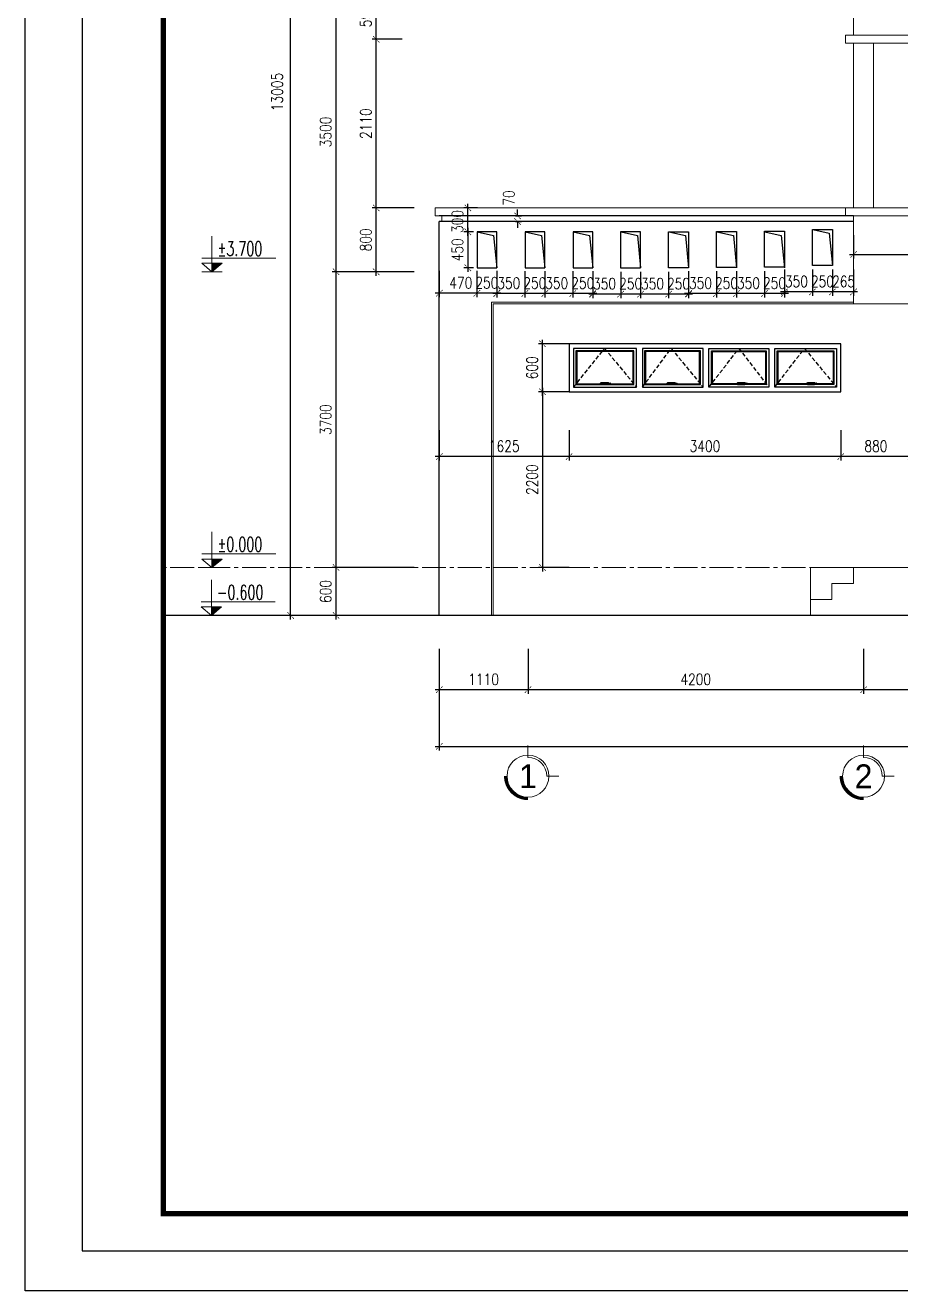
# Model space of a CAD drawing. Header units: millimetres. Extents: x -34806 to 662668, y 63228 to 99452.
# Drawn here: x 518113 to 529070, y 68042 to 83877 of the extents above; entities that cross this region are included whole.
import ezdxf
from ezdxf.enums import TextEntityAlignment as Align

# ---------------------------------------------------------------- set-up
doc = ezdxf.new("R2010")
doc.units = ezdxf.units.MM
doc.header["$LTSCALE"] = 200
doc.header["$MEASUREMENT"] = 0
doc.header["$PDMODE"] = 3
doc.header["$PDSIZE"] = 50
doc.linetypes.add('CENTER2', pattern=[1.125, 0.75, -0.125, 0.125, -0.125])
doc.linetypes.add('HIDDEN', pattern=[0.375, 0.25, -0.125])
doc.layers.get('0').update_dxf_attribs({"color": 95, "linetype": 'CONTINUOUS'})
doc.layers.get('DEFPOINTS').update_dxf_attribs({"linetype": 'CONTINUOUS'})
for name, color, linetype in [('COT', 2, 'CONTINUOUS'), ('DIM', 1, 'CONTINUOUS'), ('KHUNGTEN', 7, 'CONTINUOUS'), ('TEXT', 7, 'CONTINUOUS'), ('TPTA-Virtural', 253, 'CONTINUOUS'), ('wood', 254, 'CONTINUOUS')]:
    doc.layers.add(name, color=color, linetype=linetype)
for name, color, linetype, lineweight in [('hacth', 251, 'CONTINUOUS', 13), ('hatch', 251, 'CONTINUOUS', 5), ('thay', 7, 'CONTINUOUS', 18), ('tim', 254, 'CENTER2', 9)]:
    doc.layers.add(name, color=color, linetype=linetype, lineweight=lineweight)
doc.styles.add('Arial N  iso', font='VNARIALN.ttf')
doc.styles.add('dam', font='VHAVANB.ttf', dxfattribs={"width": 0.9, "height": 450})
doc.styles.add('RomanS', font='romans.shx', dxfattribs={"width": 0.8})
doc.styles.add('Scale', font='vnsimli.shx', dxfattribs={"width": 0.65, "bigfont": 'bigfont.shx'})
doc.dimstyles.new('D1', dxfattribs={"dimtxt": 140, "dimasz": 80, "dimexe": 50, "dimexo": 0, "dimgap": 60, "dimtad": 1, "dimdec": 0, "dimzin": 0, "dimdsep": 46, "dimtxsty": 'RomanS', "dimblk1": 'ARCHTICK', "dimblk2": 'ARCHTICK', "dimsah": 1, "dimcen": 100, "dimdle": 50, "dimclrt": 7, "dimadec": 0, "dimazin": 0, "dimtfac": 0.005, "dimtdec": 0, "dimtix": 1, "dimtofl": 0, "dimtmove": 2, "dimatfit": 3, "dimldrblk": 'ARCHTICK', "dimfxl": 1, "dimtvp": 0.8, "dimtolj": 1, "dimtzin": 0, "dimarcsym": 0})

# ---------------------------------------------------------------- blocks, each defined once
blk = doc.blocks.new('_ArchTick')
at = {"layer": 'DIM', "color": 150}
blk.add_lwpolyline([(0.5, 0.5, 0.133, 0, 0), (0, 0, 0, 0.133, 0), (-0.5, -0.5, 0.133, 0.133, 0)], format="xyseb", dxfattribs=at)
blk = doc.blocks.new('*D820')
at = {"layer": 'DEFPOINTS', "color": 0}
for p in [(523295, 76073), (546515, 76073), (546515, 74854)]:
    blk.add_point(p, dxfattribs=at)
at = {"layer": 'DIM', "color": 0, "lineweight": -2}
for p, q in [((523295, 76073), (523295, 74804)), ((546515, 76073), (546515, 74804)), ((523245, 74854), (546565, 74854))]:
    blk.add_line(p, q, dxfattribs=at)
at = {"layer": 'DIM', "color": 0, "lineweight": -2, "xscale": 80, "yscale": 80, "zscale": 80, "rotation": 180}
blk.add_blockref('_ArchTick', (523295, 74854), dxfattribs=at)
at = {"layer": 'DIM', "color": 0, "lineweight": -2, "xscale": 80, "yscale": 80, "zscale": 80}
blk.add_blockref('_ArchTick', (546515, 74854), dxfattribs=at)
at = {"layer": 'DIM', "color": 7, "insert": (534905, 74984), "char_height": 140, "attachment_point": 5, "style": 'RomanS'}
blk.add_mtext('\\A1;23220', dxfattribs=at)
blk = doc.blocks.new('*D825')
at = {"layer": 'DEFPOINTS', "color": 0}
for p in [(528605, 76073), (530405, 76073), (528605, 75563)]:
    blk.add_point(p, dxfattribs=at)
at = {"layer": 'DIM', "color": 0, "lineweight": -2}
for p, q in [((528605, 76073), (528605, 75513)), ((530405, 76073), (530405, 75513)), ((530455, 75563), (528555, 75563))]:
    blk.add_line(p, q, dxfattribs=at)
at = {"layer": 'DIM', "color": 0, "lineweight": -2, "xscale": 80, "yscale": 80, "zscale": 80, "rotation": 180}
blk.add_blockref('_ArchTick', (528605, 75563), dxfattribs=at)
at = {"layer": 'DIM', "color": 0, "lineweight": -2, "xscale": 80, "yscale": 80, "zscale": 80}
blk.add_blockref('_ArchTick', (530405, 75563), dxfattribs=at)
at = {"layer": 'DIM', "color": 7, "insert": (529505, 75693), "char_height": 140, "attachment_point": 5, "style": 'RomanS'}
blk.add_mtext('\\A1;1800', dxfattribs=at)
blk = doc.blocks.new('*D826')
at = {"layer": 'DEFPOINTS', "color": 0}
for p in [(524405, 76073), (528605, 76073), (524405, 75563)]:
    blk.add_point(p, dxfattribs=at)
at = {"layer": 'DIM', "color": 0, "lineweight": -2}
for p, q in [((524405, 76073), (524405, 75513)), ((528605, 76073), (528605, 75513)), ((528655, 75563), (524355, 75563))]:
    blk.add_line(p, q, dxfattribs=at)
at = {"layer": 'DIM', "color": 0, "lineweight": -2, "xscale": 80, "yscale": 80, "zscale": 80, "rotation": 180}
blk.add_blockref('_ArchTick', (524405, 75563), dxfattribs=at)
at = {"layer": 'DIM', "color": 0, "lineweight": -2, "xscale": 80, "yscale": 80, "zscale": 80}
blk.add_blockref('_ArchTick', (528605, 75563), dxfattribs=at)
at = {"layer": 'DIM', "color": 7, "insert": (526505, 75693), "char_height": 140, "attachment_point": 5, "style": 'RomanS'}
blk.add_mtext('\\A1;4200', dxfattribs=at)
blk = doc.blocks.new('*D827')
at = {"layer": 'DEFPOINTS', "color": 0}
for p in [(523295, 76073), (524405, 76073), (523295, 75563)]:
    blk.add_point(p, dxfattribs=at)
at = {"layer": 'DIM', "color": 0, "lineweight": -2}
for p, q in [((523295, 76073), (523295, 75513)), ((524405, 76073), (524405, 75513)), ((524455, 75563), (523245, 75563))]:
    blk.add_line(p, q, dxfattribs=at)
at = {"layer": 'DIM', "color": 0, "lineweight": -2, "xscale": 80, "yscale": 80, "zscale": 80, "rotation": 180}
blk.add_blockref('_ArchTick', (523295, 75563), dxfattribs=at)
at = {"layer": 'DIM', "color": 0, "lineweight": -2, "xscale": 80, "yscale": 80, "zscale": 80}
blk.add_blockref('_ArchTick', (524405, 75563), dxfattribs=at)
at = {"layer": 'DIM', "color": 7, "insert": (523850, 75693), "char_height": 140, "attachment_point": 5, "style": 'RomanS'}
blk.add_mtext('\\A1;1110', dxfattribs=at)
blk = doc.blocks.new('tr')
at = {"layer": 'thay', "ltscale": 600}
for p, q in [((0, -200), (0, 0)), ((313, -513), (513, -513))]:
    blk.add_line(p, q, dxfattribs=at)
at = {"layer": 'thay', "color": 150, "ltscale": 600, "const_width": 50}
blk.add_lwpolyline([(-375, -513, 0.414214), (0, -888, 0.414214)], format="xyb", dxfattribs=at)
at = {"layer": 'thay', "ltscale": 600}
blk.add_circle((0, -513), 350, dxfattribs=at)
blk.add_arc((0, -513), 313, 0, 90, dxfattribs=at)
blk = doc.blocks.new('*D830')
at = {"layer": 'DEFPOINTS', "color": 0}
for p in [(521434, 89498), (522829, 89498), (522981, 76492)]:
    blk.add_point(p, dxfattribs=at)
at = {"layer": 'DIM', "color": 0, "lineweight": -2}
for p, q in [((522829, 89498), (521384, 89498)), ((521434, 76442), (521434, 89548)), ((522981, 76492), (521384, 76492))]:
    blk.add_line(p, q, dxfattribs=at)
at = {"layer": 'DIM', "color": 0, "lineweight": -2, "xscale": 80, "yscale": 80, "zscale": 80}
for p, rotation in [((521434, 89498), 90), ((521434, 76492), 270)]:
    blk.add_blockref('_ArchTick', p, dxfattribs=dict(at, rotation=rotation))
at = {"layer": 'DIM', "color": 7, "insert": (521266, 83042), "char_height": 140, "attachment_point": 5, "rotation": 90, "style": 'RomanS'}
blk.add_mtext('\\A1;13005', dxfattribs=at)
blk = doc.blocks.new('*D831')
at = {"layer": 'DEFPOINTS', "color": 0}
for p in [(522003, 77092), (522829, 77092), (522829, 76492)]:
    blk.add_point(p, dxfattribs=at)
at = {"layer": 'DIM', "color": 0, "lineweight": -2}
for p, q in [((522003, 76442), (522003, 77142)), ((522829, 77092), (521953, 77092)), ((522829, 76492), (521953, 76492))]:
    blk.add_line(p, q, dxfattribs=at)
at = {"layer": 'DIM', "color": 0, "lineweight": -2, "xscale": 80, "yscale": 80, "zscale": 80}
for p, rotation in [((522003, 77092), 90), ((522003, 76492), 270)]:
    blk.add_blockref('_ArchTick', p, dxfattribs=dict(at, rotation=rotation))
at = {"layer": 'DIM', "color": 7, "insert": (521873, 76792), "char_height": 140, "attachment_point": 5, "rotation": 90, "style": 'RomanS'}
blk.add_mtext('\\A1;600', dxfattribs=at)
blk = doc.blocks.new('*D832')
at = {"layer": 'DEFPOINTS', "color": 0}
for p in [(522003, 80792), (522981, 80792), (522981, 77092)]:
    blk.add_point(p, dxfattribs=at)
at = {"layer": 'DIM', "color": 0, "lineweight": -2}
for p, q in [((522981, 80792), (521953, 80792)), ((522003, 77042), (522003, 80842)), ((522981, 77092), (521953, 77092))]:
    blk.add_line(p, q, dxfattribs=at)
at = {"layer": 'DIM', "color": 0, "lineweight": -2, "xscale": 80, "yscale": 80, "zscale": 80}
for p, rotation in [((522003, 80792), 90), ((522003, 77092), 270)]:
    blk.add_blockref('_ArchTick', p, dxfattribs=dict(at, rotation=rotation))
at = {"layer": 'DIM', "color": 7, "insert": (521873, 78942), "char_height": 140, "attachment_point": 5, "rotation": 90, "style": 'RomanS'}
blk.add_mtext('\\A1;3700', dxfattribs=at)
blk = doc.blocks.new('*D833')
at = {"layer": 'DEFPOINTS', "color": 0}
for p in [(522003, 84292), (522981, 84292), (522981, 80792)]:
    blk.add_point(p, dxfattribs=at)
at = {"layer": 'DIM', "color": 0, "lineweight": -2}
for p, q in [((522981, 84292), (521953, 84292)), ((522003, 80742), (522003, 84342)), ((522981, 80792), (521953, 80792))]:
    blk.add_line(p, q, dxfattribs=at)
at = {"layer": 'DIM', "color": 0, "lineweight": -2, "xscale": 80, "yscale": 80, "zscale": 80}
for p, rotation in [((522003, 84292), 90), ((522003, 80792), 270)]:
    blk.add_blockref('_ArchTick', p, dxfattribs=dict(at, rotation=rotation))
at = {"layer": 'DIM', "color": 7, "insert": (521873, 82542), "char_height": 140, "attachment_point": 5, "rotation": 90, "style": 'RomanS'}
blk.add_mtext('\\A1;3500', dxfattribs=at)
blk = doc.blocks.new('*D836')
at = {"layer": 'DEFPOINTS', "color": 0}
for p in [(522505, 81592), (522981, 81592), (522981, 80792)]:
    blk.add_point(p, dxfattribs=at)
at = {"layer": 'DIM', "color": 0, "lineweight": -2}
for p, q in [((522981, 81592), (522455, 81592)), ((522505, 80742), (522505, 81642)), ((522981, 80792), (522455, 80792))]:
    blk.add_line(p, q, dxfattribs=at)
at = {"layer": 'DIM', "color": 0, "lineweight": -2, "xscale": 80, "yscale": 80, "zscale": 80}
for p, rotation in [((522505, 81592), 90), ((522505, 80792), 270)]:
    blk.add_blockref('_ArchTick', p, dxfattribs=dict(at, rotation=rotation))
at = {"layer": 'DIM', "color": 7, "insert": (522375, 81192), "char_height": 140, "attachment_point": 5, "rotation": 90, "style": 'RomanS'}
blk.add_mtext('\\A1;800', dxfattribs=at)
blk = doc.blocks.new('*D837')
at = {"layer": 'DEFPOINTS', "color": 0}
for p in [(522505, 83702), (522829, 83702), (522829, 81592)]:
    blk.add_point(p, dxfattribs=at)
at = {"layer": 'DIM', "color": 0, "lineweight": -2}
for p, q in [((522829, 83702), (522455, 83702)), ((522505, 81542), (522505, 83752)), ((522829, 81592), (522455, 81592))]:
    blk.add_line(p, q, dxfattribs=at)
at = {"layer": 'DIM', "color": 0, "lineweight": -2, "xscale": 80, "yscale": 80, "zscale": 80}
for p, rotation in [((522505, 83702), 90), ((522505, 81592), 270)]:
    blk.add_blockref('_ArchTick', p, dxfattribs=dict(at, rotation=rotation))
at = {"layer": 'DIM', "color": 7, "insert": (522375, 82647), "char_height": 140, "attachment_point": 5, "rotation": 90, "style": 'RomanS'}
blk.add_mtext('\\A1;2110', dxfattribs=at)
blk = doc.blocks.new('*D838')
at = {"layer": 'DEFPOINTS', "color": 0}
for p in [(522505, 84292), (522829, 84292), (522829, 83702)]:
    blk.add_point(p, dxfattribs=at)
at = {"layer": 'DIM', "color": 0, "lineweight": -2}
for p, q in [((522829, 84292), (522455, 84292)), ((522505, 83652), (522505, 84342)), ((522829, 83702), (522455, 83702))]:
    blk.add_line(p, q, dxfattribs=at)
at = {"layer": 'DIM', "color": 0, "lineweight": -2, "xscale": 80, "yscale": 80, "zscale": 80}
for p, rotation in [((522505, 84292), 90), ((522505, 83702), 270)]:
    blk.add_blockref('_ArchTick', p, dxfattribs=dict(at, rotation=rotation))
at = {"layer": 'DIM', "color": 7, "insert": (522375, 83997), "char_height": 140, "attachment_point": 5, "rotation": 90, "style": 'RomanS'}
blk.add_mtext('\\A1;590', dxfattribs=at)
blk = doc.blocks.new('cao do')
at = {"layer": 'thay'}
for p, q in [((0, 445), (0, 0)), ((798, 170), (-128, 170)), ((0, 0), (-128, 106)), ((128, 106), (-128, 106)), ((0, 0), (128, 106))]:
    blk.add_line(p, q, dxfattribs=at)
at = {"layer": 'thay', "ltscale": 600}
blk.add_line((128, 0), (-128, 0), dxfattribs=at)
at = {"layer": 'thay', "color": 150, "ltscale": 600}
blk.add_solid([(0, 0), (0, 106), (128, 106)], dxfattribs=at)
at = {"layer": 'TEXT', "style": 'Arial N  iso'}
blk.add_attdef('%%P0.000', text='', height=200, dxfattribs=at).set_placement((70, 290), align=Align.MIDDLE_LEFT)
blk = doc.blocks.new('*D842')
at = {"layer": 'DEFPOINTS', "color": 0}
for p in [(528480, 81250), (530280, 81250), (530280, 81009)]:
    blk.add_point(p, dxfattribs=at)
at = {"layer": 'DIM', "color": 0, "lineweight": -2}
for p, q in [((528480, 81250), (528480, 80959)), ((530280, 81250), (530280, 80959)), ((528430, 81009), (530330, 81009))]:
    blk.add_line(p, q, dxfattribs=at)
at = {"layer": 'DIM', "color": 0, "lineweight": -2, "xscale": 80, "yscale": 80, "zscale": 80, "rotation": 180}
blk.add_blockref('_ArchTick', (528480, 81009), dxfattribs=at)
at = {"layer": 'DIM', "color": 0, "lineweight": -2, "xscale": 80, "yscale": 80, "zscale": 80}
blk.add_blockref('_ArchTick', (530280, 81009), dxfattribs=at)
at = {"layer": 'DIM', "color": 7, "insert": (529380, 81139), "char_height": 140, "attachment_point": 5, "style": 'RomanS'}
blk.add_mtext('\\A1;1800', dxfattribs=at)
blk = doc.blocks.new('tn')
at = {"layer": 'wood', "ltscale": 0.5}
for p, q in [((65304, -42411), (65304, -42423)), ((65304, -42423), (65305, -42426)), ((65305, -42427), (65305, -42482)), ((65316, -42423), (65314, -42426)), ((65314, -42427), (65314, -42482)), ((65316, -42411), (65316, -42423))]:
    blk.add_line(p, q, dxfattribs=at)
for points in [[(65300, -42367), (65300, -42457)], [(65319, -42417), (65319, -42367)], [(65319, -42457), (65319, -42417)]]:
    blk.add_lwpolyline(points, dxfattribs=at)
blk.add_circle((65310, -42411), 1.75, dxfattribs=at)
for centre, radius, start, end in [((65310, -42367), 9.61, 0, 180), ((65310, -42411), 8.28, 318.259, 221.741), ((65310, -42411), 8.28, 48.259, 221.741), ((65310, -42411), 6.18, 0, 180), ((65305, -42423), 1.2, 180, 207.1927), ((65304, -42427), 1.2, 0, 27.1927), ((65315, -42427), 1.2, 152.8073, 180), ((65315, -42423), 1.2, 332.8073, 0), ((65310, -42457), 9.61, 180, 243.1549), ((65310, -42482), 4.34, 180, 0), ((65310, -42457), 9.61, 296.8451, 0)]:
    blk.add_arc(centre, radius, start, end, dxfattribs=at)
blk = doc.blocks.new('*D859')
at = {"layer": 'DEFPOINTS', "color": 0}
for p in [(528319, 78809), (529200, 78809), (528319, 78480)]:
    blk.add_point(p, dxfattribs=at)
at = {"layer": 'DIM', "color": 0, "lineweight": -2}
for p, q in [((528319, 78809), (528319, 78430)), ((529200, 78809), (529200, 78430)), ((529250, 78480), (528269, 78480))]:
    blk.add_line(p, q, dxfattribs=at)
at = {"layer": 'DIM', "color": 0, "lineweight": -2, "xscale": 80, "yscale": 80, "zscale": 80, "rotation": 180}
blk.add_blockref('_ArchTick', (528319, 78480), dxfattribs=at)
at = {"layer": 'DIM', "color": 0, "lineweight": -2, "xscale": 80, "yscale": 80, "zscale": 80}
blk.add_blockref('_ArchTick', (529200, 78480), dxfattribs=at)
at = {"layer": 'DIM', "color": 7, "insert": (528760, 78610), "char_height": 140, "attachment_point": 5, "style": 'RomanS'}
blk.add_mtext('\\A1;880', dxfattribs=at)
blk = doc.blocks.new('*D860')
at = {"layer": 'DEFPOINTS', "color": 0}
for p in [(524919, 78809), (528319, 78809), (524919, 78480)]:
    blk.add_point(p, dxfattribs=at)
at = {"layer": 'DIM', "color": 0, "lineweight": -2}
for p, q in [((524919, 78809), (524919, 78430)), ((528319, 78809), (528319, 78430)), ((528369, 78480), (524869, 78480))]:
    blk.add_line(p, q, dxfattribs=at)
at = {"layer": 'DIM', "color": 0, "lineweight": -2, "xscale": 80, "yscale": 80, "zscale": 80, "rotation": 180}
blk.add_blockref('_ArchTick', (524919, 78480), dxfattribs=at)
at = {"layer": 'DIM', "color": 0, "lineweight": -2, "xscale": 80, "yscale": 80, "zscale": 80}
blk.add_blockref('_ArchTick', (528319, 78480), dxfattribs=at)
at = {"layer": 'DIM', "color": 7, "insert": (526619, 78610), "char_height": 140, "attachment_point": 5, "style": 'RomanS'}
blk.add_mtext('\\A1;3400', dxfattribs=at)
blk = doc.blocks.new('*D861')
at = {"layer": 'DEFPOINTS', "color": 0}
for p in [(523295, 78809), (524919, 78809), (523295, 78480)]:
    blk.add_point(p, dxfattribs=at)
at = {"layer": 'DIM', "color": 0, "lineweight": -2}
for p, q in [((523295, 78809), (523295, 78430)), ((524919, 78809), (524919, 78430)), ((524969, 78480), (523245, 78480))]:
    blk.add_line(p, q, dxfattribs=at)
at = {"layer": 'DIM', "color": 0, "lineweight": -2, "xscale": 80, "yscale": 80, "zscale": 80, "rotation": 180}
blk.add_blockref('_ArchTick', (523295, 78480), dxfattribs=at)
at = {"layer": 'DIM', "color": 0, "lineweight": -2, "xscale": 80, "yscale": 80, "zscale": 80}
blk.add_blockref('_ArchTick', (524919, 78480), dxfattribs=at)
at = {"layer": 'DIM', "color": 7, "insert": (524107, 78610), "char_height": 140, "attachment_point": 5, "style": 'RomanS'}
blk.add_mtext('\\A1;1625', dxfattribs=at)
blk = doc.blocks.new('*D862')
at = {"layer": 'DEFPOINTS', "color": 0}
for p in [(524919, 79292), (524586, 77092), (524919, 77092)]:
    blk.add_point(p, dxfattribs=at)
at = {"layer": 'DIM', "color": 0, "lineweight": -2}
for p, q in [((524586, 79342), (524586, 77042)), ((524919, 79292), (524536, 79292)), ((524919, 77092), (524536, 77092))]:
    blk.add_line(p, q, dxfattribs=at)
at = {"layer": 'DIM', "color": 0, "lineweight": -2, "xscale": 80, "yscale": 80, "zscale": 80}
for p, rotation in [((524586, 79292), 90), ((524586, 77092), 270)]:
    blk.add_blockref('_ArchTick', p, dxfattribs=dict(at, rotation=rotation))
at = {"layer": 'DIM', "color": 7, "insert": (524456, 78192), "char_height": 140, "attachment_point": 5, "rotation": 90, "style": 'RomanS'}
blk.add_mtext('\\A1;2200', dxfattribs=at)
blk = doc.blocks.new('*D863')
at = {"layer": 'DEFPOINTS', "color": 0}
for p in [(524586, 79892), (524919, 79892), (524919, 79292)]:
    blk.add_point(p, dxfattribs=at)
at = {"layer": 'DIM', "color": 0, "lineweight": -2}
for p, q in [((524919, 79892), (524536, 79892)), ((524586, 79242), (524586, 79942)), ((524919, 79292), (524536, 79292))]:
    blk.add_line(p, q, dxfattribs=at)
at = {"layer": 'DIM', "color": 0, "lineweight": -2, "xscale": 80, "yscale": 80, "zscale": 80}
for p, rotation in [((524586, 79892), 90), ((524586, 79292), 270)]:
    blk.add_blockref('_ArchTick', p, dxfattribs=dict(at, rotation=rotation))
at = {"layer": 'DIM', "color": 7, "insert": (524456, 79592), "char_height": 140, "attachment_point": 5, "rotation": 90, "style": 'RomanS'}
blk.add_mtext('\\A1;600', dxfattribs=at)
blk = doc.blocks.new('*D864')
at = {"layer": 'DEFPOINTS', "color": 0}
for p in [(527365, 80799), (527615, 80799), (527365, 80520)]:
    blk.add_point(p, dxfattribs=at)
at = {"layer": 'DIM', "color": 0, "lineweight": -2}
for p, q in [((527365, 80799), (527365, 80470)), ((527615, 80799), (527615, 80470)), ((527665, 80520), (527315, 80520))]:
    blk.add_line(p, q, dxfattribs=at)
at = {"layer": 'DIM', "color": 0, "lineweight": -2, "xscale": 80, "yscale": 80, "zscale": 80, "rotation": 180}
blk.add_blockref('_ArchTick', (527365, 80520), dxfattribs=at)
at = {"layer": 'DIM', "color": 0, "lineweight": -2, "xscale": 80, "yscale": 80, "zscale": 80}
blk.add_blockref('_ArchTick', (527615, 80520), dxfattribs=at)
at = {"layer": 'DIM', "color": 7, "insert": (527490, 80650), "char_height": 140, "attachment_point": 5, "style": 'RomanS'}
blk.add_mtext('\\A1;250', dxfattribs=at)
blk = doc.blocks.new('*D865')
at = {"layer": 'DEFPOINTS', "color": 0}
for p in [(527015, 80800), (527365, 80799), (527015, 80520)]:
    blk.add_point(p, dxfattribs=at)
at = {"layer": 'DIM', "color": 0, "lineweight": -2}
for p, q in [((527015, 80800), (527015, 80470)), ((527365, 80799), (527365, 80470)), ((527415, 80520), (526965, 80520))]:
    blk.add_line(p, q, dxfattribs=at)
at = {"layer": 'DIM', "color": 0, "lineweight": -2, "xscale": 80, "yscale": 80, "zscale": 80, "rotation": 180}
blk.add_blockref('_ArchTick', (527015, 80520), dxfattribs=at)
at = {"layer": 'DIM', "color": 0, "lineweight": -2, "xscale": 80, "yscale": 80, "zscale": 80}
blk.add_blockref('_ArchTick', (527365, 80520), dxfattribs=at)
at = {"layer": 'DIM', "color": 7, "insert": (527164, 80650), "char_height": 140, "attachment_point": 5, "style": 'RomanS'}
blk.add_mtext('\\A1;350', dxfattribs=at)
blk = doc.blocks.new('*D866')
at = {"layer": 'DEFPOINTS', "color": 0}
for p in [(526765, 80799), (527015, 80799), (526765, 80520)]:
    blk.add_point(p, dxfattribs=at)
at = {"layer": 'DIM', "color": 0, "lineweight": -2}
for p, q in [((526765, 80799), (526765, 80470)), ((527015, 80799), (527015, 80470)), ((527065, 80520), (526715, 80520))]:
    blk.add_line(p, q, dxfattribs=at)
at = {"layer": 'DIM', "color": 0, "lineweight": -2, "xscale": 80, "yscale": 80, "zscale": 80, "rotation": 180}
blk.add_blockref('_ArchTick', (526765, 80520), dxfattribs=at)
at = {"layer": 'DIM', "color": 0, "lineweight": -2, "xscale": 80, "yscale": 80, "zscale": 80}
blk.add_blockref('_ArchTick', (527015, 80520), dxfattribs=at)
at = {"layer": 'DIM', "color": 7, "insert": (526890, 80650), "char_height": 140, "attachment_point": 5, "style": 'RomanS'}
blk.add_mtext('\\A1;250', dxfattribs=at)
blk = doc.blocks.new('*D867')
at = {"layer": 'DEFPOINTS', "color": 0}
for p in [(526415, 80800), (526765, 80799), (526415, 80520)]:
    blk.add_point(p, dxfattribs=at)
at = {"layer": 'DIM', "color": 0, "lineweight": -2}
for p, q in [((526415, 80800), (526415, 80470)), ((526765, 80799), (526765, 80470)), ((526815, 80520), (526365, 80520))]:
    blk.add_line(p, q, dxfattribs=at)
at = {"layer": 'DIM', "color": 0, "lineweight": -2, "xscale": 80, "yscale": 80, "zscale": 80, "rotation": 180}
blk.add_blockref('_ArchTick', (526415, 80520), dxfattribs=at)
at = {"layer": 'DIM', "color": 0, "lineweight": -2, "xscale": 80, "yscale": 80, "zscale": 80}
blk.add_blockref('_ArchTick', (526765, 80520), dxfattribs=at)
at = {"layer": 'DIM', "color": 7, "insert": (526564, 80650), "char_height": 140, "attachment_point": 5, "style": 'RomanS'}
blk.add_mtext('\\A1;350', dxfattribs=at)
blk = doc.blocks.new('*D868')
at = {"layer": 'DEFPOINTS', "color": 0}
for p in [(526165, 80792), (526415, 80792), (526165, 80513)]:
    blk.add_point(p, dxfattribs=at)
at = {"layer": 'DIM', "color": 0, "lineweight": -2}
for p, q in [((526165, 80792), (526165, 80463)), ((526415, 80792), (526415, 80463)), ((526465, 80513), (526115, 80513))]:
    blk.add_line(p, q, dxfattribs=at)
at = {"layer": 'DIM', "color": 0, "lineweight": -2, "xscale": 80, "yscale": 80, "zscale": 80, "rotation": 180}
blk.add_blockref('_ArchTick', (526165, 80513), dxfattribs=at)
at = {"layer": 'DIM', "color": 0, "lineweight": -2, "xscale": 80, "yscale": 80, "zscale": 80}
blk.add_blockref('_ArchTick', (526415, 80513), dxfattribs=at)
at = {"layer": 'DIM', "color": 7, "insert": (526290, 80643), "char_height": 140, "attachment_point": 5, "style": 'RomanS'}
blk.add_mtext('\\A1;250', dxfattribs=at)
blk = doc.blocks.new('*D869')
at = {"layer": 'DEFPOINTS', "color": 0}
for p in [(525815, 80793), (526165, 80792), (525815, 80513)]:
    blk.add_point(p, dxfattribs=at)
at = {"layer": 'DIM', "color": 0, "lineweight": -2}
for p, q in [((525815, 80793), (525815, 80463)), ((526165, 80792), (526165, 80463)), ((526215, 80513), (525765, 80513))]:
    blk.add_line(p, q, dxfattribs=at)
at = {"layer": 'DIM', "color": 0, "lineweight": -2, "xscale": 80, "yscale": 80, "zscale": 80, "rotation": 180}
blk.add_blockref('_ArchTick', (525815, 80513), dxfattribs=at)
at = {"layer": 'DIM', "color": 0, "lineweight": -2, "xscale": 80, "yscale": 80, "zscale": 80}
blk.add_blockref('_ArchTick', (526165, 80513), dxfattribs=at)
at = {"layer": 'DIM', "color": 7, "insert": (525964, 80643), "char_height": 140, "attachment_point": 5, "style": 'RomanS'}
blk.add_mtext('\\A1;350', dxfattribs=at)
blk = doc.blocks.new('*D870')
at = {"layer": 'DEFPOINTS', "color": 0}
for p in [(525565, 80792), (525815, 80792), (525565, 80513)]:
    blk.add_point(p, dxfattribs=at)
at = {"layer": 'DIM', "color": 0, "lineweight": -2}
for p, q in [((525565, 80792), (525565, 80463)), ((525815, 80792), (525815, 80463)), ((525865, 80513), (525515, 80513))]:
    blk.add_line(p, q, dxfattribs=at)
at = {"layer": 'DIM', "color": 0, "lineweight": -2, "xscale": 80, "yscale": 80, "zscale": 80, "rotation": 180}
blk.add_blockref('_ArchTick', (525565, 80513), dxfattribs=at)
at = {"layer": 'DIM', "color": 0, "lineweight": -2, "xscale": 80, "yscale": 80, "zscale": 80}
blk.add_blockref('_ArchTick', (525815, 80513), dxfattribs=at)
at = {"layer": 'DIM', "color": 7, "insert": (525690, 80643), "char_height": 140, "attachment_point": 5, "style": 'RomanS'}
blk.add_mtext('\\A1;250', dxfattribs=at)
blk = doc.blocks.new('*D871')
at = {"layer": 'DEFPOINTS', "color": 0}
for p in [(525215, 80793), (525565, 80792), (525215, 80513)]:
    blk.add_point(p, dxfattribs=at)
at = {"layer": 'DIM', "color": 0, "lineweight": -2}
for p, q in [((525215, 80793), (525215, 80463)), ((525565, 80792), (525565, 80463)), ((525615, 80513), (525165, 80513))]:
    blk.add_line(p, q, dxfattribs=at)
at = {"layer": 'DIM', "color": 0, "lineweight": -2, "xscale": 80, "yscale": 80, "zscale": 80, "rotation": 180}
blk.add_blockref('_ArchTick', (525215, 80513), dxfattribs=at)
at = {"layer": 'DIM', "color": 0, "lineweight": -2, "xscale": 80, "yscale": 80, "zscale": 80}
blk.add_blockref('_ArchTick', (525565, 80513), dxfattribs=at)
at = {"layer": 'DIM', "color": 7, "insert": (525364, 80643), "char_height": 140, "attachment_point": 5, "style": 'RomanS'}
blk.add_mtext('\\A1;350', dxfattribs=at)
blk = doc.blocks.new('*D872')
at = {"layer": 'DEFPOINTS', "color": 0}
for p in [(524965, 80799), (525215, 80799), (524965, 80520)]:
    blk.add_point(p, dxfattribs=at)
at = {"layer": 'DIM', "color": 0, "lineweight": -2}
for p, q in [((524965, 80799), (524965, 80470)), ((525215, 80799), (525215, 80470)), ((525265, 80520), (524915, 80520))]:
    blk.add_line(p, q, dxfattribs=at)
at = {"layer": 'DIM', "color": 0, "lineweight": -2, "xscale": 80, "yscale": 80, "zscale": 80, "rotation": 180}
blk.add_blockref('_ArchTick', (524965, 80520), dxfattribs=at)
at = {"layer": 'DIM', "color": 0, "lineweight": -2, "xscale": 80, "yscale": 80, "zscale": 80}
blk.add_blockref('_ArchTick', (525215, 80520), dxfattribs=at)
at = {"layer": 'DIM', "color": 7, "insert": (525090, 80650), "char_height": 140, "attachment_point": 5, "style": 'RomanS'}
blk.add_mtext('\\A1;250', dxfattribs=at)
blk = doc.blocks.new('*D873')
at = {"layer": 'DEFPOINTS', "color": 0}
for p in [(524615, 80800), (524965, 80799), (524615, 80520)]:
    blk.add_point(p, dxfattribs=at)
at = {"layer": 'DIM', "color": 0, "lineweight": -2}
for p, q in [((524615, 80800), (524615, 80470)), ((524965, 80799), (524965, 80470)), ((525015, 80520), (524565, 80520))]:
    blk.add_line(p, q, dxfattribs=at)
at = {"layer": 'DIM', "color": 0, "lineweight": -2, "xscale": 80, "yscale": 80, "zscale": 80, "rotation": 180}
blk.add_blockref('_ArchTick', (524615, 80520), dxfattribs=at)
at = {"layer": 'DIM', "color": 0, "lineweight": -2, "xscale": 80, "yscale": 80, "zscale": 80}
blk.add_blockref('_ArchTick', (524965, 80520), dxfattribs=at)
at = {"layer": 'DIM', "color": 7, "insert": (524764, 80650), "char_height": 140, "attachment_point": 5, "style": 'RomanS'}
blk.add_mtext('\\A1;350', dxfattribs=at)
blk = doc.blocks.new('*D874')
at = {"layer": 'DEFPOINTS', "color": 0}
for p in [(524365, 80800), (524615, 80800), (524365, 80521)]:
    blk.add_point(p, dxfattribs=at)
at = {"layer": 'DIM', "color": 0, "lineweight": -2}
for p, q in [((524365, 80800), (524365, 80471)), ((524615, 80800), (524615, 80471)), ((524665, 80521), (524315, 80521))]:
    blk.add_line(p, q, dxfattribs=at)
at = {"layer": 'DIM', "color": 0, "lineweight": -2, "xscale": 80, "yscale": 80, "zscale": 80, "rotation": 180}
blk.add_blockref('_ArchTick', (524365, 80521), dxfattribs=at)
at = {"layer": 'DIM', "color": 0, "lineweight": -2, "xscale": 80, "yscale": 80, "zscale": 80}
blk.add_blockref('_ArchTick', (524615, 80521), dxfattribs=at)
at = {"layer": 'DIM', "color": 7, "insert": (524490, 80651), "char_height": 140, "attachment_point": 5, "style": 'RomanS'}
blk.add_mtext('\\A1;250', dxfattribs=at)
blk = doc.blocks.new('*D875')
at = {"layer": 'DEFPOINTS', "color": 0}
for p in [(524015, 80801), (524365, 80800), (524015, 80521)]:
    blk.add_point(p, dxfattribs=at)
at = {"layer": 'DIM', "color": 0, "lineweight": -2}
for p, q in [((524015, 80801), (524015, 80471)), ((524365, 80800), (524365, 80471)), ((524415, 80521), (523965, 80521))]:
    blk.add_line(p, q, dxfattribs=at)
at = {"layer": 'DIM', "color": 0, "lineweight": -2, "xscale": 80, "yscale": 80, "zscale": 80, "rotation": 180}
blk.add_blockref('_ArchTick', (524015, 80521), dxfattribs=at)
at = {"layer": 'DIM', "color": 0, "lineweight": -2, "xscale": 80, "yscale": 80, "zscale": 80}
blk.add_blockref('_ArchTick', (524365, 80521), dxfattribs=at)
at = {"layer": 'DIM', "color": 7, "insert": (524164, 80651), "char_height": 140, "attachment_point": 5, "style": 'RomanS'}
blk.add_mtext('\\A1;350', dxfattribs=at)
blk = doc.blocks.new('*D876')
at = {"layer": 'DEFPOINTS', "color": 0}
for p in [(523765, 80804), (524015, 80804), (523765, 80524)]:
    blk.add_point(p, dxfattribs=at)
at = {"layer": 'DIM', "color": 0, "lineweight": -2}
for p, q in [((523765, 80804), (523765, 80474)), ((524015, 80804), (524015, 80474)), ((524065, 80524), (523715, 80524))]:
    blk.add_line(p, q, dxfattribs=at)
at = {"layer": 'DIM', "color": 0, "lineweight": -2, "xscale": 80, "yscale": 80, "zscale": 80, "rotation": 180}
blk.add_blockref('_ArchTick', (523765, 80524), dxfattribs=at)
at = {"layer": 'DIM', "color": 0, "lineweight": -2, "xscale": 80, "yscale": 80, "zscale": 80}
blk.add_blockref('_ArchTick', (524015, 80524), dxfattribs=at)
at = {"layer": 'DIM', "color": 7, "insert": (523890, 80654), "char_height": 140, "attachment_point": 5, "style": 'RomanS'}
blk.add_mtext('\\A1;250', dxfattribs=at)
blk = doc.blocks.new('*D877')
at = {"layer": 'DEFPOINTS', "color": 0}
for p in [(523295, 80804), (523765, 80804), (523295, 80524)]:
    blk.add_point(p, dxfattribs=at)
at = {"layer": 'DIM', "color": 0, "lineweight": -2}
for p, q in [((523295, 80804), (523295, 80474)), ((523765, 80804), (523765, 80474)), ((523815, 80524), (523245, 80524))]:
    blk.add_line(p, q, dxfattribs=at)
at = {"layer": 'DIM', "color": 0, "lineweight": -2, "xscale": 80, "yscale": 80, "zscale": 80, "rotation": 180}
blk.add_blockref('_ArchTick', (523295, 80524), dxfattribs=at)
at = {"layer": 'DIM', "color": 0, "lineweight": -2, "xscale": 80, "yscale": 80, "zscale": 80}
blk.add_blockref('_ArchTick', (523765, 80524), dxfattribs=at)
at = {"layer": 'DIM', "color": 7, "insert": (523564, 80654), "char_height": 140, "attachment_point": 5, "style": 'RomanS'}
blk.add_mtext('\\A1;470', dxfattribs=at)
blk = doc.blocks.new('*D878')
at = {"layer": 'DEFPOINTS', "color": 0}
for p in [(523652, 81592), (523771, 81592), (523695, 81292)]:
    blk.add_point(p, dxfattribs=at)
at = {"layer": 'DIM', "color": 0, "lineweight": -2}
for p, q in [((523771, 81592), (523602, 81592)), ((523652, 81242), (523652, 81642)), ((523695, 81292), (523602, 81292))]:
    blk.add_line(p, q, dxfattribs=at)
at = {"layer": 'DIM', "color": 0, "lineweight": -2, "xscale": 80, "yscale": 80, "zscale": 80}
for p, rotation in [((523652, 81592), 90), ((523652, 81292), 270)]:
    blk.add_blockref('_ArchTick', p, dxfattribs=dict(at, rotation=rotation))
at = {"layer": 'DIM', "color": 7, "insert": (523522, 81422), "char_height": 140, "attachment_point": 5, "rotation": 90, "style": 'RomanS'}
blk.add_mtext('\\A1;300', dxfattribs=at)
blk = doc.blocks.new('*D879')
at = {"layer": 'DEFPOINTS', "color": 0}
for p in [(527965, 80820), (528215, 80820), (527965, 80541)]:
    blk.add_point(p, dxfattribs=at)
at = {"layer": 'DIM', "color": 0, "lineweight": -2}
for p, q in [((527965, 80820), (527965, 80491)), ((528215, 80820), (528215, 80491)), ((528265, 80541), (527915, 80541))]:
    blk.add_line(p, q, dxfattribs=at)
at = {"layer": 'DIM', "color": 0, "lineweight": -2, "xscale": 80, "yscale": 80, "zscale": 80, "rotation": 180}
blk.add_blockref('_ArchTick', (527965, 80541), dxfattribs=at)
at = {"layer": 'DIM', "color": 0, "lineweight": -2, "xscale": 80, "yscale": 80, "zscale": 80}
blk.add_blockref('_ArchTick', (528215, 80541), dxfattribs=at)
at = {"layer": 'DIM', "color": 7, "insert": (528090, 80671), "char_height": 140, "attachment_point": 5, "style": 'RomanS'}
blk.add_mtext('\\A1;250', dxfattribs=at)
blk = doc.blocks.new('*D880')
at = {"layer": 'DEFPOINTS', "color": 0}
for p in [(527615, 80821), (527965, 80820), (527615, 80541)]:
    blk.add_point(p, dxfattribs=at)
at = {"layer": 'DIM', "color": 0, "lineweight": -2}
for p, q in [((527615, 80821), (527615, 80491)), ((527965, 80820), (527965, 80491)), ((528015, 80541), (527565, 80541))]:
    blk.add_line(p, q, dxfattribs=at)
at = {"layer": 'DIM', "color": 0, "lineweight": -2, "xscale": 80, "yscale": 80, "zscale": 80, "rotation": 180}
blk.add_blockref('_ArchTick', (527615, 80541), dxfattribs=at)
at = {"layer": 'DIM', "color": 0, "lineweight": -2, "xscale": 80, "yscale": 80, "zscale": 80}
blk.add_blockref('_ArchTick', (527965, 80541), dxfattribs=at)
at = {"layer": 'DIM', "color": 7, "insert": (527764, 80671), "char_height": 140, "attachment_point": 5, "style": 'RomanS'}
blk.add_mtext('\\A1;350', dxfattribs=at)
blk = doc.blocks.new('*D881')
at = {"layer": 'DEFPOINTS', "color": 0}
for p in [(528215, 80820), (528480, 80820), (528215, 80541)]:
    blk.add_point(p, dxfattribs=at)
at = {"layer": 'DIM', "color": 0, "lineweight": -2}
for p, q in [((528215, 80820), (528215, 80491)), ((528480, 80820), (528480, 80491)), ((528530, 80541), (528165, 80541))]:
    blk.add_line(p, q, dxfattribs=at)
at = {"layer": 'DIM', "color": 0, "lineweight": -2, "xscale": 80, "yscale": 80, "zscale": 80, "rotation": 180}
blk.add_blockref('_ArchTick', (528215, 80541), dxfattribs=at)
at = {"layer": 'DIM', "color": 0, "lineweight": -2, "xscale": 80, "yscale": 80, "zscale": 80}
blk.add_blockref('_ArchTick', (528480, 80541), dxfattribs=at)
at = {"layer": 'DIM', "color": 7, "insert": (528355, 80671), "char_height": 140, "attachment_point": 5, "style": 'RomanS'}
blk.add_mtext('\\A1;265', dxfattribs=at)
blk = doc.blocks.new('*D1034')
at = {"layer": 'DEFPOINTS', "color": 0}
for p in [(523722, 81292), (523652, 80842), (523722, 80842)]:
    blk.add_point(p, dxfattribs=at)
at = {"layer": 'DIM', "color": 0, "lineweight": -2}
for p, q in [((523722, 81292), (523602, 81292)), ((523652, 81342), (523652, 80792)), ((523722, 80842), (523602, 80842))]:
    blk.add_line(p, q, dxfattribs=at)
at = {"layer": 'DIM', "color": 0, "lineweight": -2, "xscale": 80, "yscale": 80, "zscale": 80}
for p, rotation in [((523652, 81292), 90), ((523652, 80842), 270)]:
    blk.add_blockref('_ArchTick', p, dxfattribs=dict(at, rotation=rotation))
at = {"layer": 'DIM', "color": 7, "insert": (523522, 81067), "char_height": 140, "attachment_point": 5, "rotation": 90, "style": 'RomanS'}
blk.add_mtext('\\A1;450', dxfattribs=at)
blk = doc.blocks.new('*D1035')
at = {"layer": 'DEFPOINTS', "color": 0}
for p in [(524247, 81492), (524247, 81422), (524274, 81492)]:
    blk.add_point(p, dxfattribs=at)
at = {"layer": 'DIM', "color": 0, "lineweight": -2}
for p, q in [((524274, 81492), (524274, 81572)), ((524247, 81492), (524324, 81492)), ((524247, 81422), (524324, 81422)), ((524274, 81422), (524274, 81342))]:
    blk.add_line(p, q, dxfattribs=at)
at = {"layer": 'DIM', "color": 0, "lineweight": -2, "xscale": 80, "yscale": 80, "zscale": 80}
for p, rotation in [((524274, 81492), 270), ((524274, 81422), 90)]:
    blk.add_blockref('_ArchTick', p, dxfattribs=dict(at, rotation=rotation))
at = {"layer": 'DIM', "color": 7, "insert": (524166, 81716), "char_height": 140, "attachment_point": 5, "rotation": 90, "style": 'RomanS'}
blk.add_mtext('\\A1;70', dxfattribs=at)
blk = doc.blocks.new('khung')
at = {"layer": 'DEFPOINTS', "color": 8}
blk.add_lwpolyline([(0, 0), (31503, 0), (31503, 22275), (0, 22275)], close=True, dxfattribs=at)
at = {"layer": 'KHUNGTEN', "color": 4, "const_width": 54.3}
blk.add_lwpolyline([(848, 388), (31117, 388), (31117, 21887), (848, 21887)], close=True, dxfattribs=at)

msp = doc.modelspace()

# ---------------------------------------------------------------- linework, layer by layer
msp.add_lwpolyline([(518113.1, 95743.3), (556876.2, 95743.3), (556876.2, 68042.1), (518113.1, 68042.1)], close=True)
for points in [[(523769.7, 81292.2), (523975, 81247.2), (524014.7, 80841.9)], [(524369.7, 81292.2), (524575, 81247.2), (524614.7, 80841.9)], [(524969.7, 81292.2), (525175, 81247.2), (525214.7, 80841.9)], [(525569.7, 81292.2), (525775, 81247.2), (525814.7, 80841.9)], [(526169.7, 81292.2), (526375, 81247.2), (526414.7, 80841.9)], [(526769.7, 81292.2), (526975, 81247.2), (527014.7, 80841.9)], [(527369.7, 81292.2), (527575, 81247.2), (527614.7, 80841.9)], [(527969.7, 81320.4), (528175, 81275.3), (528214.7, 80870.1)]]:
    msp.add_lwpolyline(points)
at = {"layer": 'COT'}
msp.add_line((551278.3, 76492.3), (519840.3, 76492.3), dxfattribs=at)
at = {"layer": 'hatch'}
for points in [[(528479.7, 80412.3), (523948.8, 80412.3), (523948.8, 76492.3)], [(528479.7, 80392.3), (523968.8, 80392.3), (523968.8, 76492.3)]]:
    msp.add_lwpolyline(points, dxfattribs=at)
at = {"layer": 'thay'}
for p, q in [((528479.7, 83752.3), (528479.7, 84911.8)), ((528479.7, 81592.3), (528479.7, 83652.3)), ((528729.7, 81592.3), (528729.7, 83652.3)), ((525779.7, 81592.3), (524429.7, 81592.3)), ((523324.7, 81422.3), (523324.7, 81492.3)), ((528479.7, 80392.3), (528479.7, 81492.3)), ((530279.7, 80392.3), (528479.7, 80392.3))]:
    msp.add_line(p, q, dxfattribs=at)
for points in [[(528379.7, 83752.3), (539694.7, 83752.3), (539694.7, 83652.3), (528379.7, 83652.3)], [(523244.7, 81592.3), (528379.7, 81592.3), (528379.7, 81492.3), (523244.7, 81492.3)], [(528379.7, 81592.3), (539694.7, 81592.3), (539694.7, 81492.3), (528379.7, 81492.3)]]:
    msp.add_lwpolyline(points, close=True, dxfattribs=at)
for points in [[(523294.7, 81492.3), (523324.7, 81492.3), (523324.7, 81422.3), (523294.7, 81422.3)], [(539794.7, 77092.3), (527939.7, 77092.3), (527939.7, 76892.3)], [(528479.7, 77092.3), (528479.7, 76892.3), (528209.7, 76892.3), (528209.7, 76692.3), (527939.7, 76692.3), (527939.7, 76492.3)], [(527939.7, 76692.3), (527939.7, 77092.3)], [(528479.7, 77092.3), (527939.7, 77092.3)], [(528479.7, 77092.3), (527939.7, 77092.3), (527939.7, 76592.3)]]:
    msp.add_lwpolyline(points, dxfattribs=at)
at = {"layer": 'tim', "linetype": 'CENTER2', "ltscale": 2}
msp.add_line((551278.3, 77092.3), (519840.3, 77092.3), dxfattribs=at)
at = {"layer": 'TPTA-Virtural'}
for p, q in [((523294.7, 81492.3), (523294.7, 81492.3)), ((528479.7, 81492.3), (523294.7, 81492.3)), ((523294.7, 76492.3), (523294.7, 81422.3)), ((528479.7, 81422.3), (523294.7, 81422.3))]:
    msp.add_line(p, q, dxfattribs=at)
for points in [[(523769.7, 80841.9), (524014.7, 80841.9), (524014.7, 81292.2), (523769.7, 81292.2)], [(524369.7, 80842.7), (524614.7, 80842.7), (524614.7, 81293), (524369.7, 81293)], [(524969.7, 80841.9), (525214.7, 80841.9), (525214.7, 81292.2), (524969.7, 81292.2)], [(525564.7, 80841.9), (525814.7, 80841.9), (525814.7, 81292.2), (525564.7, 81292.2)], [(526414.7, 80841.9), (526164.7, 80841.9), (526164.7, 81292.2), (526414.7, 81292.2)], [(527014.7, 80845.6), (526764.7, 80845.6), (526764.7, 81295.9), (527014.7, 81295.9)], [(527614.7, 80849.2), (527364.7, 80849.2), (527364.7, 81299.5), (527614.7, 81299.5)], [(528214.7, 80870.1), (527964.7, 80870.1), (527964.7, 81320.4), (528214.7, 81320.4)]]:
    msp.add_lwpolyline(points, close=True, dxfattribs=at)
at = {"layer": 'wood'}
for points in [[(528319.5, 79892.3), (524919.5, 79892.3), (524919.5, 79292.1), (528319.5, 79292.1), (528319.5, 79892.3)], [(525762.5, 79833.3), (524976.5, 79833.3), (524976.5, 79349.1), (525762.5, 79349.1)], [(526595.5, 79833.3), (525836.5, 79833.3), (525836.5, 79349.1), (526595.5, 79349.1)], [(526669.5, 79833.3), (527418.5, 79833.3), (527418.5, 79349.1), (526669.5, 79349.1)], [(527492.5, 79833.3), (528265.5, 79833.3), (528265.5, 79349.1), (527492.5, 79349.1)], [(525731.5, 79805.3), (525004.5, 79805.3), (525004.5, 79380.1), (525731.5, 79380.1)], [(525719.5, 79793.3), (525016.5, 79793.3), (525016.5, 79392.1), (525719.5, 79392.1)], [(526564.5, 79805.3), (525864.5, 79805.3), (525864.5, 79380.1), (526564.5, 79380.1)], [(526552.5, 79793.3), (525876.5, 79793.3), (525876.5, 79392.1), (526552.5, 79392.1)], [(526700.5, 79805.3), (527387.5, 79805.3), (527387.5, 79380.1), (526700.5, 79380.1)], [(526712.5, 79793.3), (527375.5, 79793.3), (527375.5, 79392.1), (526712.5, 79392.1)], [(527523.5, 79805.3), (528234.5, 79805.3), (528234.5, 79380.1), (527523.5, 79380.1)], [(527535.5, 79793.3), (528222.5, 79793.3), (528222.5, 79392.1), (527535.5, 79392.1)]]:
    msp.add_lwpolyline(points, close=True, dxfattribs=at)
at = {"layer": 'wood', "linetype": 'HIDDEN'}
for points in [[(524976.5, 79349.1), (525364.5, 79833.3), (525762.5, 79349.1)], [(525836.5, 79349.1), (526197.5, 79833.3), (526595.5, 79349.1)], [(526669.5, 79349.1), (527044, 79833.3), (527418.5, 79349.1)], [(527492.5, 79349.1), (527866, 79833.3), (528265.5, 79349.1)]]:
    msp.add_lwpolyline(points, dxfattribs=at)

# ---------------------------------------------------------------- block references
at = {"layer": 'DIM', "linetype": 'Continuous'}
ref = msp.add_blockref('cao do', (520449.5, 80792.3), dxfattribs=at)
ref.add_attrib('%%P0.000', '%%p3.700', dxfattribs={"layer": 'TEXT', "height": 180, "style": 'Scale', "width": 0.65}).set_placement((520519, 81082.3), align=Align.MIDDLE_LEFT)
ref = msp.add_blockref('cao do', (520449.5, 77092.3), dxfattribs=at)
ref.add_attrib('%%P0.000', '%%p0.000', dxfattribs={"layer": 'TEXT', "height": 180, "style": 'Scale', "width": 0.65}).set_placement((520519, 77382.3), align=Align.MIDDLE_LEFT)
ref = msp.add_blockref('cao do', (520442.8, 76492.3), dxfattribs=at)
ref.add_attrib('%%P0.000', '-0.600', dxfattribs={"layer": 'TEXT', "height": 180, "style": 'Scale', "width": 0.65}).set_placement((520512.3, 76782.3), align=Align.MIDDLE_LEFT)
at = {"layer": 'DIM', "xscale": 0.75, "yscale": 0.75, "zscale": 0.75}
for p in [(524404.7, 74865.7), (528604.7, 74865.7)]:
    msp.add_blockref('tr', p, dxfattribs=at)
at = {"layer": 'hacth', "xscale": 1.198705302042072, "yscale": 1.198705363407498, "zscale": 1.198705370056713}
msp.add_blockref('khung', (518824, 68542.1), dxfattribs=at)
at = {"layer": 'wood', "rotation": 90}
for p in [(482951.5, 14083.5), (483784.5, 14083.5), (484662, 14083.5), (485535, 14083.5)]:
    msp.add_blockref('tn', p, dxfattribs=at)

# ---------------------------------------------------------------- texts
at = {"layer": 'TEXT', "linetype": 'Continuous', "style": 'dam'}
for s, p in [('1', (524404.7, 74480.7)), ('2', (528604.7, 74480.7))]:
    msp.add_text(s, height=300, dxfattribs=at).set_placement(p, align=Align.MIDDLE)

# ---------------------------------------------------------------- dimensions: what is measured, and where the dimension line sits
at = {"layer": 'DIM'}
for base, p1, p2, picture, middle in [((521433.7, 89497.6), (522980.8, 76492.3), (522829.2, 89497.6), '*D830', (521266.2, 83042.3)), ((524274, 81492.3), (524247, 81422.3), (524247, 81492.3), '*D1035', (524166.1, 81716.3)), ((523651.8, 81592.3), (523695.2, 81292.2), (523771, 81592.3), '*D878', (523521.8, 81422.3))]:
    dim = msp.add_linear_dim(base=base, p1=p1, p2=p2, angle=90, dimstyle='D1', dxfattribs=at)
    dim.commit()
    dim.dimension.update_dxf_attribs({"geometry": picture, "text_midpoint": middle, "dimtype": 128})
for base, p1, p2, picture, middle in [((522003, 84292.3), (522980.8, 80792.3), (522980.8, 84292.3), '*D833', (521873, 82542.3)), ((522505.3, 84292.3), (522829.2, 83702.3), (522829.2, 84292.3), '*D838', (522375.3, 83997.3)), ((522505.3, 83702.3), (522829.2, 81592.3), (522829.2, 83702.3), '*D837', (522375.3, 82647.3)), ((522505.3, 81592.3), (522980.8, 80792.3), (522980.8, 81592.3), '*D836', (522375.3, 81192.3)), ((523651.8, 80841.9), (523722.3, 81292.2), (523722.3, 80841.9), '*D1034', (523521.8, 81067.1)), ((522003, 80792.3), (522980.8, 77092.3), (522980.8, 80792.3), '*D832', (521873, 78942.3)), ((524586.1, 79892.3), (524919.5, 79292.1), (524919.5, 79892.3), '*D863', (524456.1, 79592.2)), ((524586.1, 77092.3), (524919.5, 79292.1), (524919.5, 77092.3), '*D862', (524456.1, 78192.2)), ((522003, 77092.3), (522829.2, 76492.3), (522829.2, 77092.3), '*D831', (521873, 76792.3))]:
    dim = msp.add_linear_dim(base=base, p1=p1, p2=p2, angle=90, dimstyle='D1', dxfattribs=at)
    dim.commit()
    dim.dimension.update_dxf_attribs({"geometry": picture, "text_midpoint": middle})
for base, p1, p2, picture, middle in [((530279.7, 81008.8), (528479.7, 81250.1), (530279.7, 81250.1), '*D842', (529379.7, 81138.8)), ((523294.7, 78479.7), (524919.5, 78809.1), (523294.7, 78809.1), '*D861', (524107.1, 78609.7)), ((524919.5, 78479.7), (528319.5, 78809.1), (524919.5, 78809.1), '*D860', (526619.5, 78609.7)), ((528319.5, 78479.7), (529199.7, 78809.1), (528319.5, 78809.1), '*D859', (528759.6, 78609.7)), ((546514.7, 74854.3), (523294.7, 76073.2), (546514.7, 76073.2), '*D820', (534904.7, 74984.3)), ((523294.7, 75563.5), (524404.7, 76073.2), (523294.7, 76073.2), '*D827', (523849.7, 75693.5)), ((524404.7, 75563.5), (528604.7, 76073.2), (524404.7, 76073.2), '*D826', (526504.7, 75693.5)), ((528604.7, 75563.5), (530404.7, 76073.2), (528604.7, 76073.2), '*D825', (529504.7, 75693.5))]:
    dim = msp.add_linear_dim(base=base, p1=p1, p2=p2, dimstyle='D1', dxfattribs=at)
    dim.commit()
    dim.dimension.update_dxf_attribs({"geometry": picture, "text_midpoint": middle})
for base, p1, p2, picture, middle in [((523294.7, 80524.4), (523764.7, 80803.7), (523294.7, 80804.5), '*D877', (523563.6, 80654.4)), ((523764.7, 80524.4), (524014.7, 80803.7), (523764.7, 80803.7), '*D876', (523889.7, 80654.4)), ((524014.7, 80520.7), (524364.7, 80800), (524014.7, 80800.8), '*D875', (524163.6, 80650.7)), ((524364.7, 80520.7), (524614.7, 80800), (524364.7, 80800), '*D874', (524489.7, 80650.7)), ((524614.7, 80519.9), (524964.7, 80799.2), (524614.7, 80800), '*D873', (524763.6, 80649.9)), ((524964.7, 80519.9), (525214.7, 80799.2), (524964.7, 80799.2), '*D872', (525089.7, 80649.9)), ((525214.7, 80512.6), (525564.7, 80791.9), (525214.7, 80792.7), '*D871', (525363.6, 80642.6)), ((525564.7, 80512.6), (525814.7, 80791.9), (525564.7, 80791.9), '*D870', (525689.7, 80642.6)), ((525814.7, 80512.6), (526164.7, 80791.9), (525814.7, 80792.7), '*D869', (525963.6, 80642.6)), ((526164.7, 80512.6), (526414.7, 80791.9), (526164.7, 80791.9), '*D868', (526289.7, 80642.6)), ((526414.7, 80519.9), (526764.7, 80799.2), (526414.7, 80800), '*D867', (526563.6, 80649.9)), ((526764.7, 80519.9), (527014.7, 80799.2), (526764.7, 80799.2), '*D866', (526889.7, 80649.9)), ((527014.7, 80519.9), (527364.7, 80799.2), (527014.7, 80800), '*D865', (527163.6, 80649.9)), ((527364.7, 80519.9), (527614.7, 80799.2), (527364.7, 80799.2), '*D864', (527489.7, 80649.9)), ((527614.7, 80540.8), (527964.7, 80820.1), (527614.7, 80820.9), '*D880', (527763.6, 80670.8)), ((527964.7, 80540.8), (528214.7, 80820.1), (527964.7, 80820.1), '*D879', (528089.7, 80670.8)), ((528214.7, 80540.8), (528479.7, 80820.1), (528214.7, 80820.1), '*D881', (528354.7, 80670.8))]:
    dim = msp.add_linear_dim(base=base, p1=p1, p2=p2, dimstyle='D1', dxfattribs=at)
    dim.commit()
    dim.dimension.update_dxf_attribs({"geometry": picture, "text_midpoint": middle, "dimtype": 128})

doc.saveas('drawing.dxf')
